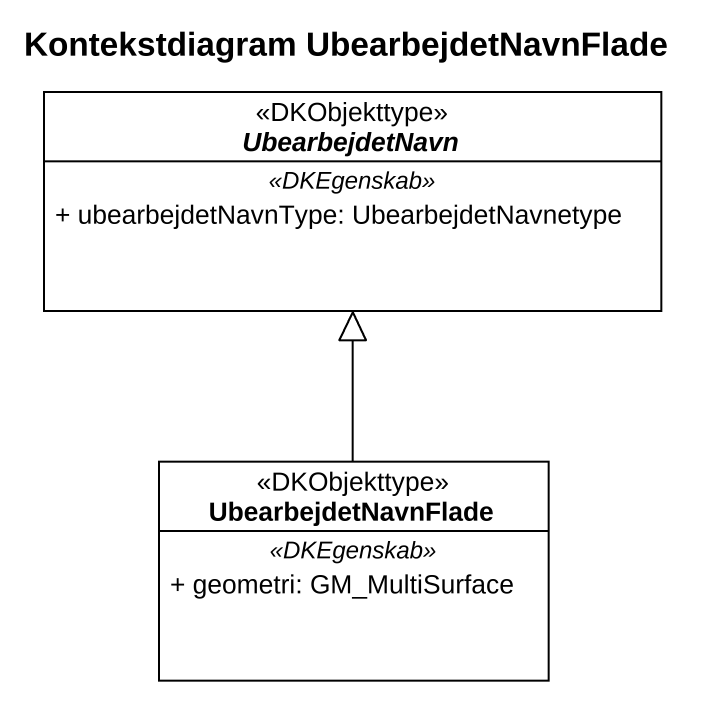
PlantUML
@startuml
title Kontekstdiagram UbearbejdetNavnFlade
hide circle
hide empty members
skinparam classAttributeIconSize 0
abstract class UbearbejdetNavn <<DKObjekttype>> {
  .. <<DKEgenskab>> ..
  + ubearbejdetNavnType: UbearbejdetNavnetype
}
class UbearbejdetNavnFlade <<DKObjekttype>> {
  .. <<DKEgenskab>> ..
  + geometri: GM_MultiSurface
}
UbearbejdetNavnFlade -up-|> UbearbejdetNavn
@enduml
